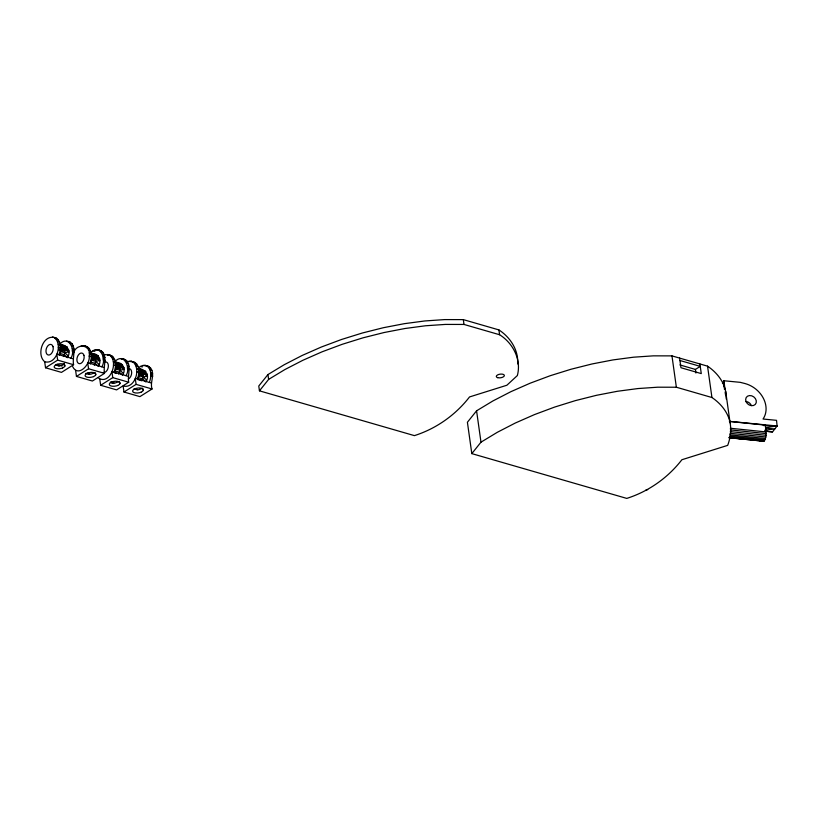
<?xml version="1.0" encoding="UTF-8"?>
<svg xmlns="http://www.w3.org/2000/svg" width="818" height="818" viewBox="0 0 818 818"><rect width="100%" height="100%" fill="white"/><g stroke="black" fill="none" stroke-linecap="round" stroke-linejoin="round"><path stroke-width="1.23" d="M728.736 437.732L763.91 441.219C767.601 436.843 765.536 430.227 765.372 425.125L729.625 421.444M59.407 355.38L60.767 351.556L60.256 346.096L68.794 350.523L60.829 348.212M63.395 356.536C66.002 352.394 65.665 344.501 59.336 344.347M90.328 364.02L91.872 358.212L91.176 354.736L99.714 359.163L91.739 356.852M94.305 365.176C96.994 360.953 96.504 352.895 89.99 352.987M116.524 373.468L114.53 372.885L115.89 369.061L115.379 363.601L123.917 368.028L115.941 365.728M118.518 374.041C121.125 369.9 120.788 362.006 114.459 361.853M137.782 368.591C144.111 368.744 144.449 376.638 141.841 380.779L137.853 379.634L139.397 373.816L138.702 370.349L147.24 374.767L139.264 372.466M58.937 354.705C60.931 349.48 61.595 342.139 56.657 338.304L54.53 337.691C62.996 344.593 56.37 364.992 44.683 361.74C36.197 354.756 42.792 334.511 54.622 337.578M73.313 353.949C75.46 342.722 91.688 343.887 89.203 356.137C90.409 364.45 78.16 377.834 72.659 366.597M83.416 345.595C92.015 346.351 92.751 357.149 89.857 363.345L87.72 362.732L88.569 368.765L76.452 376.413L75.604 370.38M114.06 372.21C116.044 366.996 116.718 359.644 111.78 355.81L109.653 355.196C119.213 362.088 109.479 386.208 98.109 377.711M137.383 378.959C139.367 373.734 140.042 366.392 135.103 362.548L132.976 361.934C141.442 368.836 134.817 389.235 123.129 385.994L123.978 392.016L139.919 396.628L152.036 388.979C149.633 382.108 155.502 374.511 150.614 368.09C147.485 364.501 141.422 364.399 138.354 368.212M60.246 353.54L64.223 354.695L67.383 357.691C71.953 350.871 66.524 344.133 59.07 344.347M91.156 362.18L95.144 363.335L98.293 366.331C102.547 360.411 98.078 352.057 90.634 353.795M115.358 371.045L119.346 372.2L122.495 375.196C126.749 369.286 122.281 360.922 114.837 362.66M138.682 377.793L142.669 378.939L145.819 381.934C150.4 375.125 144.97 368.376 137.516 368.591M44.683 361.74L45.532 367.773L57.649 360.124L56.8 354.092L70.89 358.161C76.043 350.728 68.998 334.531 59.908 343.959M45.532 367.773L61.473 372.384L73.589 364.726C71.861 357.129 78.62 342.967 66.585 341.034M101.81 366.801C106.964 359.368 99.908 343.171 90.829 352.599M76.452 376.413L92.393 381.024L104.51 373.366C102.782 365.769 109.53 351.607 97.495 349.675M99.806 379.245L100.655 385.278L112.772 377.63L111.923 371.597L126.013 375.666C131.166 368.233 124.111 352.037 115.031 361.464M100.655 385.278L116.596 389.889L128.712 382.231C126.984 374.644 133.743 360.482 121.708 358.54M123.978 392.016L136.095 384.368L135.246 378.335L149.336 382.415C151.596 376.904 152.097 367.333 145.031 365.278M55.46 364.705L60.88 365.431L63.252 364.787L64.397 363.294M73.191 350.094L72.321 349.848L72.393 351.566L74.233 352.108L72.26 348.335L74.131 348.918M104.111 358.734L103.242 358.488L103.313 360.206L105.154 360.748L103.18 356.975L105.052 357.558M128.314 367.599L127.444 367.354L127.516 369.071L129.356 369.613L127.383 365.84L129.254 366.423M151.637 374.347L150.768 374.092L150.839 375.82L152.68 376.362L150.706 372.579L152.577 373.172M765.157 431.209L772.509 431.924L777.1 425.994L776.527 420.34L763.041 419.02A24.714 20.143 37.6 0 0 745.096 383.57L740.218 382.333L724.042 380.769L722.468 383.458M517.651 363.898C518.643 350.043 510.217 337.241 498.898 329.91L463.325 319.623L444.655 319.593L424.879 320.953L404.348 323.672L383.386 327.711L362.343 333.008L341.587 339.46L321.433 346.985L302.231 355.431L284.306 364.675L267.936 374.562L258.774 386.014L259.449 390.84L414.399 435.626C436.168 428.714 455.575 415.002 469.522 396.945L506.884 385.237L517.354 375.554C521.608 359.756 513.06 343.12 499.583 334.736L464.01 324.449L445.329 324.419L425.554 325.769L405.022 328.499L384.061 332.537L363.028 337.824L342.261 344.286L322.108 351.801L302.916 360.257L284.981 369.501L268.621 379.388L259.449 390.84M476.577 410.81L467.405 422.262L471.812 453.622L626.762 498.407C648.531 491.495 667.938 477.784 681.885 459.736L727.693 445.37C730.331 438.213 731.527 430.391 730.096 422.824L725.689 391.474C723.654 380.861 716.312 372.088 707.539 366.157L671.956 355.881L653.285 355.85L633.51 357.2L612.979 359.92L592.017 363.969L570.984 369.255L550.217 375.718L530.064 383.233L510.872 391.689L492.937 400.932L476.577 410.81L480.984 442.17L471.812 453.622M679.87 364.93L695.412 369.429L700.249 366.372L679.922 360.493M480.984 442.17L497.344 432.282L515.279 423.039L534.471 414.593L554.624 407.078L575.391 400.615L596.424 395.319L617.385 391.28L637.917 388.56L657.692 387.2L676.363 387.231L711.936 397.517C720.709 403.438 728.061 412.221 730.096 422.824M60.767 351.556L64.806 349.368L68.927 351.873L64.755 352.711L60.767 351.556L64.939 350.717M91.688 360.196L95.726 358.008L99.837 360.513L95.675 361.351L91.688 360.196L95.849 359.358M115.89 369.061L119.929 366.873L124.039 369.378L119.878 370.217L115.89 369.061L120.062 368.223M139.213 375.81L143.252 373.611L147.363 376.116L143.201 376.955L139.213 375.81L143.385 374.971M103.119 355.605L105.389 354.603L109.745 355.084L107.516 355.216M737.877 438.121L737.243 438.284L739.452 438.591M58.865 349.992L64.806 349.368M63.702 346.3L65.051 346.075M765.771 427.558L777.1 425.994L729.38 421.352M646.067 489.89L647.713 489.675M764.871 430.207L774.799 428.959L765.566 428.111M741.67 438.898L740.822 438.969L745.443 438.755M85.542 346.219L81.187 345.738M99.367 350.206L95.266 349.807M121.34 359.214L123.569 359.071M130.941 361.208L128.712 361.351L133.068 361.822L130.941 361.208L135.103 362.548M146.892 365.82L142.792 365.421M91.872 358.212L95.726 358.008M116.074 367.077L119.929 366.873M139.397 373.816L143.252 373.611M60.389 345.339L64.244 347.251L67.403 347.159L60.399 344.971M95.164 355.891L98.313 355.799L90.348 353.499L99.663 358.652M118.528 363.509L114.551 362.364L119.367 364.756L122.516 364.664L114.551 362.364L119.878 366.362L115.9 365.217M138.835 369.583L142.69 371.495L145.839 371.403L137.874 369.102L141.851 370.257M763.347 425.513L777.1 425.994M730.28 428.243L766.016 431.924M730.351 429.9L766.098 433.581M730.28 431.628L766.026 435.299M730.065 433.305L765.801 436.986M729.717 434.839L765.454 438.52M730.494 436.229L765.004 439.787M729.38 437.17L764.472 440.708M729.564 437.487L732.038 437.742M734.513 437.998L739.676 438.53M743.327 438.908L748.194 439.409M750.638 439.655L756.722 440.288M759.155 440.534L763.337 441.291M729.462 437.681L763.91 441.219M764.932 431.096L772.509 431.924M86.371 373.345L90.972 374.153L94.939 372.64L95.788 374.777M110.583 382.211L115.174 383.018L119.142 381.505L119.99 383.652M133.907 388.949L138.498 389.767L142.465 388.243L143.314 390.39M58.19 344.306L60.307 344.91M89.101 352.947L91.227 353.55M113.303 361.822L115.43 362.415M136.626 368.56L138.753 369.153M89.203 356.137L91.35 356.75M58.293 347.497L60.44 348.11M113.405 365.012L115.553 365.615M136.729 371.75L138.876 372.354M85.45 346.331L87.577 346.944M99.53 350.401L101.391 350.932M68.62 341.76L70.481 342.292M87.148 347.875L89.274 348.488M101.227 351.944L103.088 352.476M56.227 339.235L58.354 339.848M70.317 343.304L72.178 343.836M123.733 359.266L125.594 359.797M147.056 366.004L148.917 366.546M92.996 350.81L94.857 351.351M111.35 356.74L113.477 357.354M125.43 360.81L127.291 361.351M134.673 363.478L136.8 364.092M148.753 367.548L150.614 368.09M88.395 350.135L90.522 350.748M102.475 354.204L104.336 354.736M57.475 341.495L59.602 342.108M71.555 345.564L73.426 346.096M140.522 366.423L142.383 366.955M112.598 359L114.724 359.613M126.678 363.069L128.538 363.611M135.921 365.738L138.048 366.352M150.001 369.808L151.862 370.349M90.348 353.499L94.326 354.644M60.42 345.145L63.415 346.004M91.698 356.351L95.675 357.497L91.238 354.163M60.777 347.711L64.765 348.857L60.317 345.523M139.224 371.955L143.201 373.11L138.763 369.767M89.857 363.345L103.661 367.343M70.89 358.161L72.751 358.703M126.013 375.666L127.864 376.208M149.336 382.415L151.187 382.947M88.569 368.765L104.51 373.366M57.649 360.124L73.589 364.726M112.772 377.63L128.712 382.231M136.095 384.368L152.036 388.979M60.051 365.513L62.035 366.086M85.726 373.427L88.477 374.082M57.209 365.482L59.602 366.167M110.297 382.262L113.876 383.294L112.178 381.75M111.125 382.64L113.518 383.335M107.618 354.47L111.78 355.81M52.505 336.965L56.657 338.304M116.187 362.425L118.814 363.816M142.69 371.495L147.189 374.255M119.367 364.756L123.866 367.517M64.244 347.251L68.753 350.012M143.201 376.955L146.657 380.094M119.878 370.217L123.334 373.356M95.675 361.351L99.131 364.491M64.755 352.711L68.211 355.85M135.502 388.489L137.199 390.033M87.976 372.885L89.673 374.429M57.066 364.245L58.763 365.789M762.356 440.115L762.816 440.912M64.019 364L64.867 366.137M707.539 366.157L711.936 397.517M699.911 363.959L701.271 373.601L680.944 367.732L679.584 358.079M695.412 369.429L695.924 373.039M671.956 355.881L676.363 387.231M498.898 329.91L499.583 334.736M463.325 319.623L464.01 324.449M267.936 374.562L268.621 379.388M725.689 391.474L726.282 399.051M724.216 387.067L724.042 380.769L724.912 389.46M725.167 391.934L725.413 394.419M724.042 380.769L724.462 389.511M745.719 401.454A5.726 4.663 37.6 0 1 751.364 405.544M104.377 362.221A5.45 3.436 -73.9 0 1 107.679 363.161L108.129 364.184A5.45 3.436 -73.9 0 1 107.209 370.104A5.45 3.436 -73.9 0 1 103.221 372.466M128.641 368.662A5.45 3.436 -73.9 0 1 131.003 369.9L131.453 370.922A5.45 3.436 -73.9 0 1 128.406 378.979M62.567 367.967L61.299 368.397A5.45 2.454 -8 0 1 54.182 366.587A5.45 2.454 -8 0 1 62.372 363.826A5.45 2.454 -8 0 1 62.567 367.967M93.487 376.607L92.219 377.037A5.45 2.454 -8 0 1 85.103 375.227A5.45 2.454 -8 0 1 93.293 372.466A5.45 2.454 -8 0 1 93.487 376.607M117.69 385.472L116.422 385.902A5.45 2.454 -8 0 1 109.305 384.092A5.45 2.454 -8 0 1 117.495 381.331A5.45 2.454 -8 0 1 117.69 385.472M141.013 392.221L139.745 392.64A5.45 2.454 -8 0 1 132.628 390.83A5.45 2.454 -8 0 1 140.819 388.069A5.45 2.454 -8 0 1 141.013 392.221M83.927 355.319L83.477 354.286A5.45 3.436 -73.9 0 0 78.814 354.429A5.45 3.436 -73.9 0 0 77.127 361.403L77.567 362.435A5.45 3.436 -73.9 0 0 82.24 362.292A5.45 3.436 -73.9 0 0 83.927 355.319M53.006 346.679L52.567 345.656A5.45 3.436 -73.9 0 0 47.894 345.789A5.45 3.436 -73.9 0 0 46.207 352.762L46.657 353.795A5.45 3.436 -73.9 0 0 51.319 353.652A5.45 3.436 -73.9 0 0 53.006 346.679M746.057 401.618A5.726 4.663 37.6 0 0 755.249 404.45A5.726 4.663 37.6 0 0 751.691 395.81A5.726 4.663 37.6 0 0 746.057 401.618M497.641 377.66A4.09 1.841 -8 0 0 504.297 375.891A4.09 1.841 -8 0 0 499.021 374.368A4.09 1.841 -8 0 0 497.641 377.66"/></g></svg>
